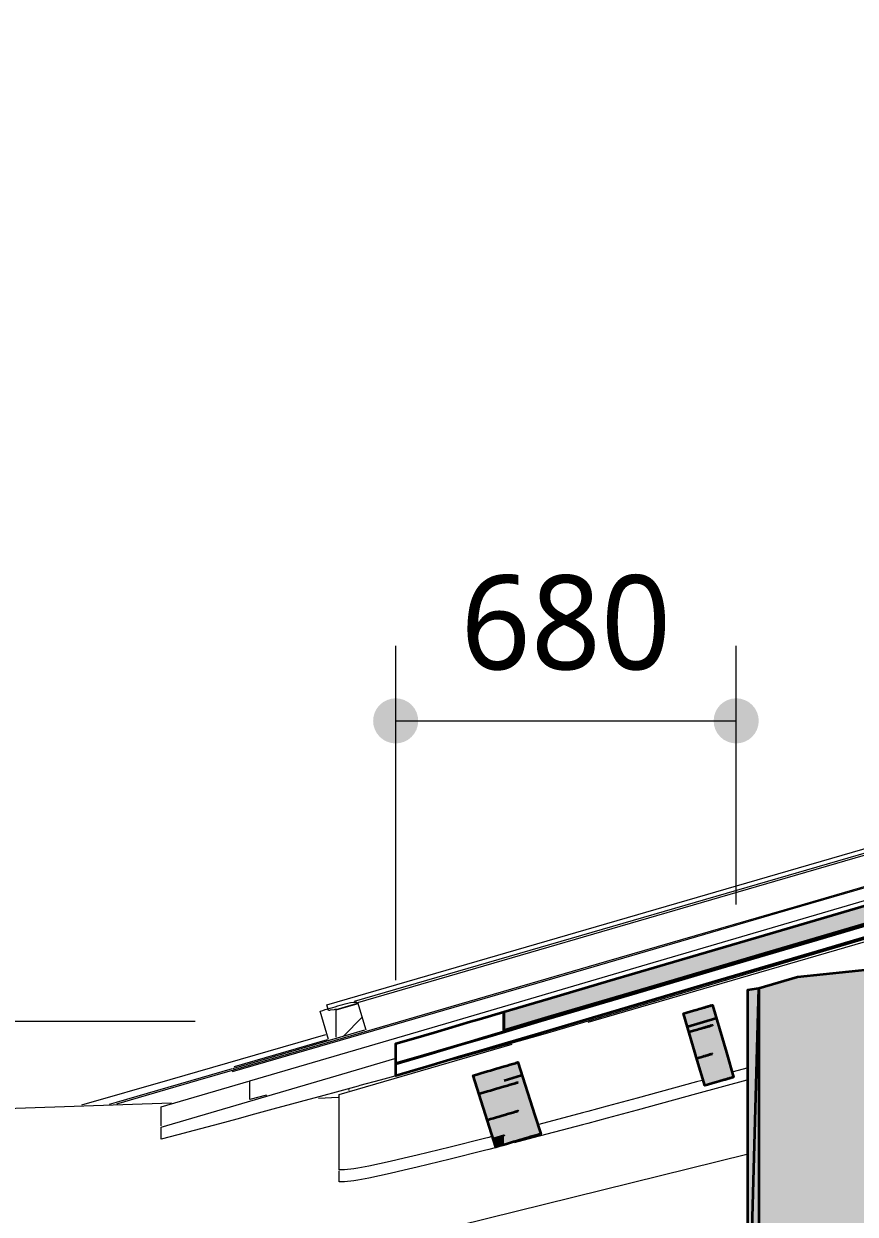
# Model space of a CAD drawing. Header units: millimetres. Extents: x 0 to 153524, y 0 to 59400.
# Drawn here: x 7099 to 8758, y 28755 to 31130 of the extents above; entities that cross this region are included whole.
import ezdxf

# ---------------------------------------------------------------- set-up
doc = ezdxf.new("R2010")
doc.units = ezdxf.units.MM
for name, color, linetype, lineweight in [('01_切断（構造・壁）', 7, 'Continuous', 35), ('05_断熱（仮）', 2, 'Continuous', 9), ('10_見えがかり', 7, 'Continuous', 13), ('12_見えがかり（ガラス）', 5, 'Continuous', 9), ('14_鏡面', 8, 'Continuous', 9), ('50_寸法', 3, 'Continuous', 9), ('51_高さ', 3, 'Continuous', 9)]:
    doc.layers.add(name, color=color, linetype=linetype, lineweight=lineweight)
doc.styles.add('JP', font='NotoSansCJKjp-Regular.otf')

msp = doc.modelspace()

# ---------------------------------------------------------------- hatches: boundary and pattern name
at = {"layer": '01_切断（構造・壁）'}
for points in [[(8057.5, 29143.2), (8057.5, 29158.8), (8146, 29184.9), (8268.8, 29221), (8368.6, 29250.4), (8577.8, 29312), (8758.4, 29365.2), (8967.6, 29426.8), (9148.2, 29480), (9357.5, 29541.6), (9538, 29594.8), (9735.9, 29653), (9896.7, 29700.4), (9896.7, 29683.3), (9896.7, 29663.4), (9735.9, 29616), (9538, 29557.8), (9357.5, 29504.6), (9148.2, 29443), (8967.6, 29389.8), (8758.4, 29328.2), (8577.8, 29275), (8368.6, 29213.4), (8268.8, 29184), (8146, 29147.9), (8057.5, 29121.8)], [(8643.1, 29228.6), (8797.2, 29244.8), (8797.2, 24300), (8566.4, 24300), (8521, 27550), (8521, 27570), (8566.4, 29206)], [(8544.4, 27570), (8544.4, 28701.9), (8544.4, 29202.8), (8561.6, 29205.3), (8566.4, 29206), (8566.4, 28896.9), (8566.4, 27570), (8550.5, 27570)]]:
    msp.add_hatch(color=7, dxfattribs=at).paths.add_polyline_path(points)
at = {"layer": '01_切断（構造・壁）', "true_color": 0xe9dcc4}
for points in [[(8443.5, 29163.5), (8447.2, 29164.6), (8450.2, 29165.4), (8452.5, 29166.1), (8454.4, 29166.7), (8456.1, 29167.2), (8457.8, 29167.7), (8459.5, 29168.2), (8461.1, 29168.7), (8462.7, 29169.1), (8464.3, 29169.6), (8465.9, 29170.1), (8467.4, 29170.5), (8468.9, 29171), (8470.5, 29171.4), (8472, 29171.9), (8472.3, 29172), (8472.7, 29172.1), (8473.2, 29172.2), (8473.4, 29172.3), (8501.4, 29077.7), (8515.9, 29028.4), (8515.7, 29028.4), (8515.2, 29028.2), (8514.8, 29028.1), (8514.5, 29028), (8513, 29027.6), (8511.5, 29027.1), (8510, 29026.7), (8508.5, 29026.2), (8506.9, 29025.8), (8505.3, 29025.3), (8503.7, 29024.8), (8502.1, 29024.4), (8500.5, 29023.9), (8498.9, 29023.4), (8497.2, 29022.9), (8495.3, 29022.3), (8493, 29021.7), (8490.1, 29020.8), (8486.3, 29019.7), (8481.4, 29018.2), (8474.3, 29016.2), (8463.7, 29013), (8458.3, 29011.5), (8443.3, 29062.2), (8415.8, 29155.3), (8420.5, 29156.7), (8431.3, 29159.9), (8438.4, 29162)], [(8018.4, 29038.3), (8024.6, 29040.2), (8030.7, 29042), (8036.7, 29043.7), (8042.6, 29045.5), (8048.3, 29047.2), (8054, 29048.8), (8059.5, 29050.4), (8064.9, 29052), (8070.2, 29053.6), (8075.4, 29055.1), (8080.5, 29056.6), (8080.8, 29056.7), (8081.1, 29056.8), (8081.4, 29056.9), (8081.9, 29057), (8082.6, 29057.2), (8083.5, 29057.5), (8084.9, 29057.9), (8085.5, 29058.1), (8119.1, 28952.1), (8130.9, 28915.1), (8130.4, 28914.9), (8129, 28914.5), (8128, 28914.2), (8127.4, 28914), (8126.9, 28913.9), (8126.5, 28913.8), (8126.2, 28913.7), (8125.9, 28913.6), (8120.9, 28912.1), (8115.7, 28910.6), (8110.5, 28909.1), (8105.1, 28907.5), (8099.7, 28905.9), (8094.1, 28904.2), (8088.4, 28902.6), (8082.6, 28900.9), (8076.7, 28899.1), (8070.6, 28897.3), (8064.5, 28895.5), (8057.7, 28893.5), (8049.5, 28891.1), (8041.4, 28888.7), (8008.1, 28993.8), (7996.1, 29031.8), (8003.2, 29033.9), (8011.6, 29036.3)], [(8041.4, 28888.7), (8036.1, 28905.5), (8057.5, 28911.8), (8057.5, 28893.5), (8049.5, 28891.1)]]:
    msp.add_hatch(color=8, dxfattribs=at).paths.add_polyline_path(points)
at = {"layer": '05_断熱（仮）', "true_color": 0xf3d98b}
for points in [[(8423.4, 29129.5), (8481.1, 29146.5), (8487.6, 29124.5), (8429.9, 29107.5)], [(8474.3, 29016.2), (8463.7, 29013), (8458.3, 29011.5), (8443.3, 29062.2), (8442.2, 29066.1), (8443.5, 29066.5), (8447.2, 29067.6), (8450.2, 29068.4), (8452.5, 29069.1), (8454.4, 29069.7), (8456.1, 29070.2), (8457.8, 29070.7), (8459.5, 29071.2), (8461.1, 29071.7), (8462.7, 29072.1), (8464.3, 29072.6), (8465.9, 29073.1), (8467.4, 29073.5), (8468.9, 29074), (8470.5, 29074.4), (8472, 29074.9), (8472.3, 29075), (8472.7, 29075.1), (8473.2, 29075.2), (8473.4, 29075.3), (8489.6, 29020.7), (8486.3, 29019.7), (8481.4, 29018.2)], [(8042.6, 29045.5), (8048.3, 29047.2), (8054, 29048.8), (8057.5, 29049.9), (8057.5, 29040), (8057.5, 29021.8), (8008.3, 29007.3), (8004.2, 29006.1), (7996.1, 29031.8), (8003.2, 29033.9), (8011.6, 29036.3), (8018.4, 29038.3), (8024.6, 29040.2), (8030.7, 29042), (8036.7, 29043.7)], [(8017.9, 28986.1), (8011.2, 28984.1), (8008.1, 28993.8), (8004.2, 29006.1), (8017.9, 29010.1), (8053.8, 29020.7), (8093.6, 29032.4), (8100.6, 29010.5), (8053.8, 28996.7)], [(8088.4, 28902.6), (8082.6, 28900.9), (8076.7, 28899.1), (8070.6, 28897.3), (8064.5, 28895.5), (8057.7, 28893.5), (8057.5, 28893.5), (8057.5, 28911.8), (8036.1, 28905.5), (8024.2, 28943), (8024.6, 28943.2), (8030.7, 28945), (8036.7, 28946.7), (8042.6, 28948.5), (8048.3, 28950.2), (8054, 28951.8), (8059.5, 28953.4), (8064.9, 28955), (8070.2, 28956.6), (8075.4, 28958.1), (8080.5, 28959.6), (8080.8, 28959.7), (8081.1, 28959.8), (8081.4, 28959.9), (8081.9, 28960), (8082.6, 28960.2), (8083.5, 28960.5), (8084.9, 28960.9), (8085.5, 28961.1), (8102.7, 28906.8), (8099.7, 28905.9), (8094.1, 28904.2)]]:
    msp.add_hatch(color=8, dxfattribs=at).paths.add_polyline_path(points)
at = {"layer": '14_鏡面', "true_color": 0xdce5ee}
h = msp.add_hatch(dxfattribs=at)
h.set_pattern_fill('ANSI31', scale=20)
h.paths.add_polyline_path([(7766.8, 29175.5), (7782, 29123.3), (7722.8, 29106.1), (7722.8, 29162.7)])
at = {"layer": '50_寸法'}
for points in [[(7886.5, 29739.4), (7885.6, 29730.6), (7883.1, 29722.1), (7878.9, 29714.4), (7873.3, 29707.5), (7866.5, 29701.9), (7858.7, 29697.8), (7850.3, 29695.2), (7841.5, 29694.4), (7832.7, 29695.2), (7824.3, 29697.8), (7816.5, 29701.9), (7809.7, 29707.5), (7804.1, 29714.4), (7799.9, 29722.1), (7797.3, 29730.6), (7796.5, 29739.4), (7797.3, 29748.1), (7799.9, 29756.6), (7804.1, 29764.4), (7809.7, 29771.2), (7816.5, 29776.8), (7824.3, 29780.9), (7832.7, 29783.5), (7841.5, 29784.4), (7850.3, 29783.5), (7858.7, 29780.9), (7866.5, 29776.8), (7873.3, 29771.2), (7878.9, 29764.4), (7883.1, 29756.6), (7885.6, 29748.1)], [(8566, 29739.4), (8565.1, 29730.6), (8562.6, 29722.1), (8558.4, 29714.4), (8552.8, 29707.5), (8546, 29701.9), (8538.2, 29697.8), (8529.8, 29695.2), (8521, 29694.4), (8512.2, 29695.2), (8503.8, 29697.8), (8496, 29701.9), (8489.2, 29707.5), (8483.6, 29714.4), (8479.4, 29722.1), (8476.9, 29730.6), (8476, 29739.4), (8476.9, 29748.1), (8479.4, 29756.6), (8483.6, 29764.4), (8489.2, 29771.2), (8496, 29776.8), (8503.8, 29780.9), (8512.2, 29783.5), (8521, 29784.4), (8529.8, 29783.5), (8538.2, 29780.9), (8546, 29776.8), (8552.8, 29771.2), (8558.4, 29764.4), (8562.6, 29756.6), (8565.1, 29748.1)]]:
    msp.add_hatch(color=7, dxfattribs=at).paths.add_polyline_path(points)

# ---------------------------------------------------------------- linework, layer by layer
at = {"layer": '01_切断（構造・壁）'}
for points in [[(8057.5, 29143.2), (8057.5, 29158.8), (8146, 29184.9), (8268.8, 29221), (8368.6, 29250.4), (8577.8, 29312), (8758.4, 29365.2), (8967.6, 29426.8)], [(8967.6, 29389.8), (8758.4, 29328.2), (8577.8, 29275), (8368.6, 29213.4), (8268.8, 29184), (8146, 29147.9), (8057.5, 29121.8), (8057.5, 29143.2)], [(8017.9, 29107.1), (8053.8, 29117.7), (8131.2, 29140.5), (8324, 29197.2), (8490.5, 29246.3), (8683.3, 29303), (8849.8, 29352.1)], [(8849.8, 29328.1), (8683.3, 29279), (8490.5, 29222.3), (8324, 29173.2), (8131.2, 29116.5), (8053.8, 29093.7), (8017.9, 29083.1), (7971.3, 29069.4), (7907.5, 29050.6), (7841.5, 29031.2), (7841.5, 29043.2), (7841.5, 29055.2), (7907.5, 29074.6), (7971.3, 29093.4), (8017.9, 29107.1)], [(8643.1, 29228.6), (8797.2, 29244.8), (8797.2, 24300), (8566.4, 24300), (8521, 27550), (8521, 27570), (8566.4, 29206), (8643.1, 29228.6)], [(8544.4, 27570), (8544.4, 28701.9), (8544.4, 29202.8), (8561.6, 29205.3), (8566.4, 29206), (8566.4, 28896.9), (8566.4, 27570), (8550.5, 27570), (8544.4, 27570)], [(8443.5, 29163.5), (8447.2, 29164.6), (8450.2, 29165.4), (8452.5, 29166.1), (8454.4, 29166.7), (8456.1, 29167.2), (8457.8, 29167.7), (8459.5, 29168.2), (8461.1, 29168.7), (8462.7, 29169.1), (8464.3, 29169.6), (8465.9, 29170.1), (8467.4, 29170.5), (8468.9, 29171), (8470.5, 29171.4), (8472, 29171.9), (8472.3, 29172), (8472.7, 29172.1), (8473.2, 29172.2), (8473.4, 29172.3), (8501.4, 29077.7), (8515.9, 29028.4), (8515.7, 29028.4), (8515.2, 29028.2), (8514.8, 29028.1), (8514.5, 29028), (8513, 29027.6), (8511.5, 29027.1), (8510, 29026.7), (8508.5, 29026.2), (8506.9, 29025.8), (8505.3, 29025.3), (8503.7, 29024.8), (8502.1, 29024.4), (8500.5, 29023.9), (8498.9, 29023.4), (8497.2, 29022.9), (8495.3, 29022.3), (8493, 29021.7), (8490.1, 29020.8), (8486.3, 29019.7), (8481.4, 29018.2), (8474.3, 29016.2), (8463.7, 29013), (8458.3, 29011.5), (8443.3, 29062.2), (8415.8, 29155.3), (8420.5, 29156.7), (8431.3, 29159.9), (8438.4, 29162), (8443.5, 29163.5)], [(8443.5, 29163.5), (8447.2, 29164.6), (8450.2, 29165.4), (8452.5, 29166.1), (8454.4, 29166.7), (8456.1, 29167.2), (8457.8, 29167.7), (8459.5, 29168.2), (8461.1, 29168.7), (8462.7, 29169.1), (8464.3, 29169.6), (8465.9, 29170.1), (8467.4, 29170.5), (8468.9, 29171), (8470.5, 29171.4), (8472, 29171.9), (8472.3, 29172), (8472.7, 29172.1), (8473.2, 29172.2), (8473.4, 29172.3), (8501.4, 29077.7), (8515.9, 29028.4), (8515.7, 29028.4), (8515.2, 29028.2), (8514.8, 29028.1), (8514.5, 29028), (8513, 29027.6), (8511.5, 29027.1), (8510, 29026.7), (8508.5, 29026.2), (8506.9, 29025.8), (8505.3, 29025.3), (8503.7, 29024.8), (8502.1, 29024.4), (8500.5, 29023.9), (8498.9, 29023.4), (8497.2, 29022.9), (8495.3, 29022.3), (8493, 29021.7), (8490.1, 29020.8), (8486.3, 29019.7), (8481.4, 29018.2), (8474.3, 29016.2), (8463.7, 29013), (8458.3, 29011.5), (8443.3, 29062.2), (8415.8, 29155.3), (8420.5, 29156.7), (8431.3, 29159.9), (8438.4, 29162), (8443.5, 29163.5)], [(7924.7, 29119.7), (7991, 29139.2), (8008.3, 29144.3), (8057.5, 29158.8), (8057.5, 29137), (8057.5, 29118.8), (8008.3, 29104.3), (7991, 29099.2), (7924.7, 29079.7), (7918, 29077.7), (7876.9, 29065.6), (7842, 29055.4), (7842, 29083.5), (7842, 29095.4), (7876.9, 29105.6), (7918, 29117.7), (7924.7, 29119.7)], [(8424.4, 29129.8), (8480.1, 29146.3)], [(8427.6, 29118.8), (8431.3, 29119.9), (8438.4, 29122), (8443.5, 29123.5)], [(8443.5, 29123.5), (8447.2, 29124.6), (8450.2, 29125.4), (8452.5, 29126.1), (8454.4, 29126.7), (8456.1, 29127.2), (8457.8, 29127.7), (8459.5, 29128.2), (8461.1, 29128.7), (8462.7, 29129.1), (8464.3, 29129.6), (8465.9, 29130.1), (8467.4, 29130.5), (8468.9, 29131), (8470.5, 29131.4), (8472, 29131.9), (8472.3, 29132), (8472.7, 29132.1), (8473.2, 29132.2), (8473.4, 29132.3), (8473.6, 29131.8)], [(8443.5, 29066.5), (8447.2, 29067.6), (8450.2, 29068.4), (8452.5, 29069.1), (8454.4, 29069.7), (8456.1, 29070.2), (8457.8, 29070.7), (8459.5, 29071.2), (8461.1, 29071.7), (8462.7, 29072.1), (8464.3, 29072.6), (8465.9, 29073.1), (8467.4, 29073.5), (8468.9, 29074), (8470.5, 29074.4), (8472, 29074.9), (8472.3, 29075), (8472.7, 29075.1), (8473.2, 29075.2), (8473.4, 29075.3), (8473.6, 29074.8)], [(8018.4, 29038.3), (8024.6, 29040.2), (8030.7, 29042), (8036.7, 29043.7), (8042.6, 29045.5), (8048.3, 29047.2), (8054, 29048.8), (8059.5, 29050.4), (8064.9, 29052), (8070.2, 29053.6), (8075.4, 29055.1), (8080.5, 29056.6), (8080.8, 29056.7), (8081.1, 29056.8), (8081.4, 29056.9), (8081.9, 29057), (8082.6, 29057.2), (8083.5, 29057.5), (8084.9, 29057.9), (8085.5, 29058.1), (8119.1, 28952.1), (8130.9, 28915.1), (8130.4, 28914.9), (8129, 28914.5), (8128, 28914.2), (8127.4, 28914), (8126.9, 28913.9), (8126.5, 28913.8), (8126.2, 28913.7), (8125.9, 28913.6), (8120.9, 28912.1), (8115.7, 28910.6), (8110.5, 28909.1), (8105.1, 28907.5), (8099.7, 28905.9), (8094.1, 28904.2), (8088.4, 28902.6), (8082.6, 28900.9), (8076.7, 28899.1), (8070.6, 28897.3), (8064.5, 28895.5), (8057.7, 28893.5), (8049.5, 28891.1), (8041.4, 28888.7), (8008.1, 28993.8), (7996.1, 29031.8), (8003.2, 29033.9), (8011.6, 29036.3), (8018.4, 29038.3)], [(8024.6, 29040.2), (8030.7, 29042), (8036.7, 29043.7), (8042.6, 29045.5), (8048.3, 29047.2), (8054, 29048.8), (8059.5, 29050.4), (8064.9, 29052), (8070.2, 29053.6), (8075.4, 29055.1), (8080.5, 29056.6), (8080.8, 29056.7), (8081.1, 29056.8), (8081.4, 29056.9), (8081.9, 29057), (8082.6, 29057.2), (8083.5, 29057.5), (8084.9, 29057.9), (8085.5, 29058.1), (8119.1, 28952.1), (8130.9, 28915.1), (8130.4, 28914.9), (8129, 28914.5), (8128, 28914.2), (8127.4, 28914), (8126.9, 28913.9), (8126.5, 28913.8), (8126.2, 28913.7), (8125.9, 28913.6), (8120.9, 28912.1), (8115.7, 28910.6), (8110.5, 28909.1), (8105.1, 28907.5), (8099.7, 28905.9), (8094.1, 28904.2), (8088.4, 28902.6), (8082.6, 28900.9), (8076.7, 28899.1), (8070.6, 28897.3), (8064.5, 28895.5), (8057.7, 28893.5), (8049.5, 28891.1), (8041.4, 28888.7), (8008.1, 28993.8), (7996.1, 29031.8), (8003.2, 29033.9), (8011.6, 29036.3), (8018.4, 29038.3), (8024.6, 29040.2)], [(8443.1, 29066.4), (8443.5, 29066.5)], [(8058, 29021.9), (8092.7, 29032.2)], [(8024.6, 29000.2), (8030.7, 29002), (8036.7, 29003.7), (8042.6, 29005.5), (8048.3, 29007.2), (8054, 29008.8), (8059.5, 29010.4), (8064.9, 29012), (8070.2, 29013.6), (8075.4, 29015.1), (8080.5, 29016.6), (8080.8, 29016.7), (8081.1, 29016.8), (8081.4, 29016.9), (8081.9, 29017), (8082.6, 29017.2), (8083.5, 29017.5), (8084.9, 29017.9), (8085.5, 29018.1), (8085.7, 29017.6)], [(8008.6, 28995.5), (8011.6, 28996.3), (8018.4, 28998.3), (8024.6, 29000.2)], [(8025.2, 28943.3), (8030.7, 28945), (8036.7, 28946.7), (8042.6, 28948.5), (8048.3, 28950.2), (8054, 28951.8), (8059.5, 28953.4), (8064.9, 28955), (8070.2, 28956.6), (8075.4, 28958.1), (8080.5, 28959.6), (8080.8, 28959.7), (8081.1, 28959.8), (8081.4, 28959.9), (8081.9, 28960), (8082.6, 28960.2), (8083.5, 28960.5), (8084.9, 28960.9), (8085.5, 28961.1), (8085.7, 28960.6)], [(8037.1, 28905.8), (8057.5, 28911.8), (8057.5, 28911.3)]]:
    msp.add_lwpolyline(points, dxfattribs=at)
at = {"layer": '10_見えがかり'}
for points in [[(7782.4, 29122), (7766.2, 29177.6), (8598, 29419.4), (9429.7, 29661.2), (11093.1, 30144.9), (11924.8, 30386.7), (12756.5, 30628.5), (13588.2, 30870.4), (14419.9, 31112.2), (15251.6, 31354), (16083.4, 31595.8), (16915.1, 31837.7), (17746.8, 32079.5), (17763.2, 32023.1)], [(8225.4, 29138.3), (8529.5, 29226.7), (8930, 29343.2), (9330.5, 29459.7), (9731, 29576.1), (10131.5, 29692.6), (10531.9, 29809.1), (10932.4, 29925.6), (11332.9, 30042.1), (11733.4, 30158.5), (12133.9, 30275), (12534.3, 30391.5), (12934.8, 30508), (13335.3, 30624.5), (13735.8, 30740.9), (14136.2, 30857.4), (14536.7, 30973.9), (14937.2, 31090.4)], [(7759, 29179.8), (8584.2, 29419.4), (9417.4, 29661.3), (10250.6, 29903.2), (11083.8, 30145.1), (11917, 30387), (12750.2, 30628.9), (12995, 30700)], [(7284.8, 28975.3), (7446.4, 29022.3), (7516.1, 29042.5), (7516.1, 29039.7), (7839, 29133.6), (8221.6, 29244.9), (8604.3, 29356.3), (8987, 29467.6), (9369.6, 29578.9), (9752.3, 29690.3), (10134.9, 29801.6), (10517.6, 29913), (10900.2, 30024.3), (11282.9, 30135.6), (11665.5, 30247), (12048.2, 30358.3), (12427.9, 30468.8)], [(7883.6, 29149.4), (8262.6, 29259.6), (8641.7, 29369.8), (9020.7, 29479.9), (9399.8, 29590.1), (9778.8, 29700.3), (10157.9, 29810.5), (10536.9, 29920.7), (10811.2, 30000.5)], [(7550.6, 28983.9), (7550.6, 29020.9), (7941.7, 29135.6), (8332.8, 29250.4), (9115, 29480), (9506.1, 29594.8), (9897.3, 29709.6), (9897.3, 29702.7)], [(9896.6, 29634.3), (9896.5, 29633.1), (9580.1, 29539.8), (9221.2, 29434), (8862.3, 29328.1), (8503.5, 29222.3), (8144.6, 29116.5), (8001.1, 29075.4), (7958.7, 29063.6)], [(7700.9, 29163.2), (7705.9, 29164.6), (7710.9, 29166.1), (7715.9, 29167.5), (7720.9, 29169), (7726, 29170.5), (7731, 29171.9), (7736, 29173.4), (7741, 29174.8), (7746, 29176.3), (7751, 29177.7), (7757.4, 29177.8), (7759, 29177.8), (7760.5, 29177.8), (7762.1, 29177.8), (7763.7, 29177.8), (7764.3, 29177.8)], [(7722.8, 29162.7), (7764.9, 29175)], [(7518, 29043.1), (7883.6, 29149.4)], [(7707.3, 29103.7), (7690.9, 29160.3), (7695.9, 29161.7), (7700.9, 29163.2)], [(7722.8, 29108.2), (7722.8, 29162.7)], [(7517.3, 29045), (7518.2, 29046.7), (7780.1, 29122.7)], [(7215.1, 28972.9), (7391.5, 29023.9), (7702.3, 29113.7)], [(7519.4, 29049.1), (7519.9, 29050), (7705.2, 29103.8)], [(7788, 28851.1), (7765.7, 28847.1), (7757.8, 28845.6), (7739.6, 28843.8), (7728.5, 28843.7), (7728.5, 28993.7), (8073.9, 29094.2)], [(7489.7, 28935.6), (7439.3, 28922.2), (7406.8, 28913.6), (7373.4, 28904.9), (7373.4, 28928.9), (7734, 29034.7), (7840, 29065.8)], [(7284.4, 28978.8), (7515.6, 29045.9)], [(7839.5, 29030.7), (7810.3, 29022.6), (7769.7, 29011.5), (7766.9, 29010.7), (7729.9, 29000.5), (7690.8, 28989.9), (7668.1, 28983.7), (7633.5, 28974.3), (7596.4, 28964.3), (7560, 28954.5), (7524.4, 28944.9), (7489.7, 28935.6)], [(8542.4, 29046.6), (8514.7, 29039)], [(7373.4, 28931), (7373.4, 28968.9), (7548.6, 29020.3)], [(7748.4, 29001.6), (7748.4, 29003.7)], [(8542.4, 29022.6), (8442, 28995), (8323.2, 28962.6), (8263.4, 28946.5), (8225.2, 28936.2), (8214.2, 28933.3), (8115.4, 28907.1), (8078.2, 28897.5)], [(8453.1, 29022), (8442, 29019), (8323.2, 28986.6), (8263.4, 28970.5), (8225.2, 28960.2), (8214.2, 28957.3), (8126.9, 28934.2)], [(7270.7, 28974.8), (7284.4, 28978.8)], [(7583.9, 28992.7), (7550.6, 28983.9)], [(7687.2, 28986.8), (7726.5, 28988.2)], [(7372.4, 26702), (7372.4, 27950), (7558.6, 27950), (7558.6, 28350), (7372.4, 28350), (6441.5, 28944.8), (7393.8, 28976.9)], [(8032.7, 28909.7), (8027.2, 28908.2), (8018.6, 28906), (7950.1, 28888.7), (7884.3, 28872.7), (7858.5, 28866.7), (7830.2, 28860.1), (7788, 28851.1)], [(8039.8, 28887.5), (8027.2, 28884.2), (8018.6, 28882), (7950.1, 28864.7), (7884.3, 28848.7), (7858.5, 28842.7), (7830.2, 28836.1), (7788, 28827.1), (7765.7, 28823.1), (7757.8, 28821.6), (7739.6, 28819.8), (7728.5, 28819.7), (7728.5, 28841.7)], [(7957.3, 28379.4), (7947.6, 28397.5), (7938.8, 28418.1), (7931.1, 28440.8), (7924.6, 28464.8), (7919.4, 28489.4), (7915.6, 28513.9), (7913.1, 28537.7), (7911.7, 28561.5), (7911.5, 28585.9), (7912.6, 28610.4), (7915.2, 28634.2), (7919.2, 28656.6), (7924.7, 28677), (7931.4, 28694.8), (7939.2, 28709.4), (7947.8, 28720.6), (7956.9, 28728.3), (7966.3, 28732.6), (8542.4, 28874.6)]]:
    msp.add_lwpolyline(points, dxfattribs=at)
at = {"layer": '12_見えがかり（ガラス）'}
for points in [[(7720.3, 29163.2), (7718.7, 29162.9), (7710.8, 29161.8), (7709.2, 29161.6), (7707.6, 29161.3), (7704.3, 29172.9), (8542.5, 29416.4), (9380.7, 29659.9), (10218.9, 29903.5), (11057.1, 30147), (11895.3, 30390.5), (12733.5, 30634.1), (13571.8, 30877.6), (14410, 31121.1), (16086.4, 31608.2)], [(7764.9, 29175.2), (7726.6, 29164.1), (7721.9, 29163.4), (7720.3, 29163.2)]]:
    msp.add_lwpolyline(points, dxfattribs=at)
at = {"layer": '50_寸法'}
for points in [[(7841.5, 29221.7), (7841.5, 29889.4)], [(8521, 29372.9), (8521, 29889.4)], [(7841.5, 29739.4), (8521, 29739.4)]]:
    msp.add_lwpolyline(points, dxfattribs=at)
at = {"layer": '51_高さ'}
msp.add_lwpolyline([(7441.5, 29139.4), (5088.5, 29139.4)], dxfattribs=at)

# ---------------------------------------------------------------- texts
at = {"layer": '50_寸法', "insert": (8181.2, 29839.4), "char_height": 187.87, "attachment_point": 8, "style": 'JP'}
msp.add_mtext('680', dxfattribs=at)

doc.saveas('drawing.dxf')
